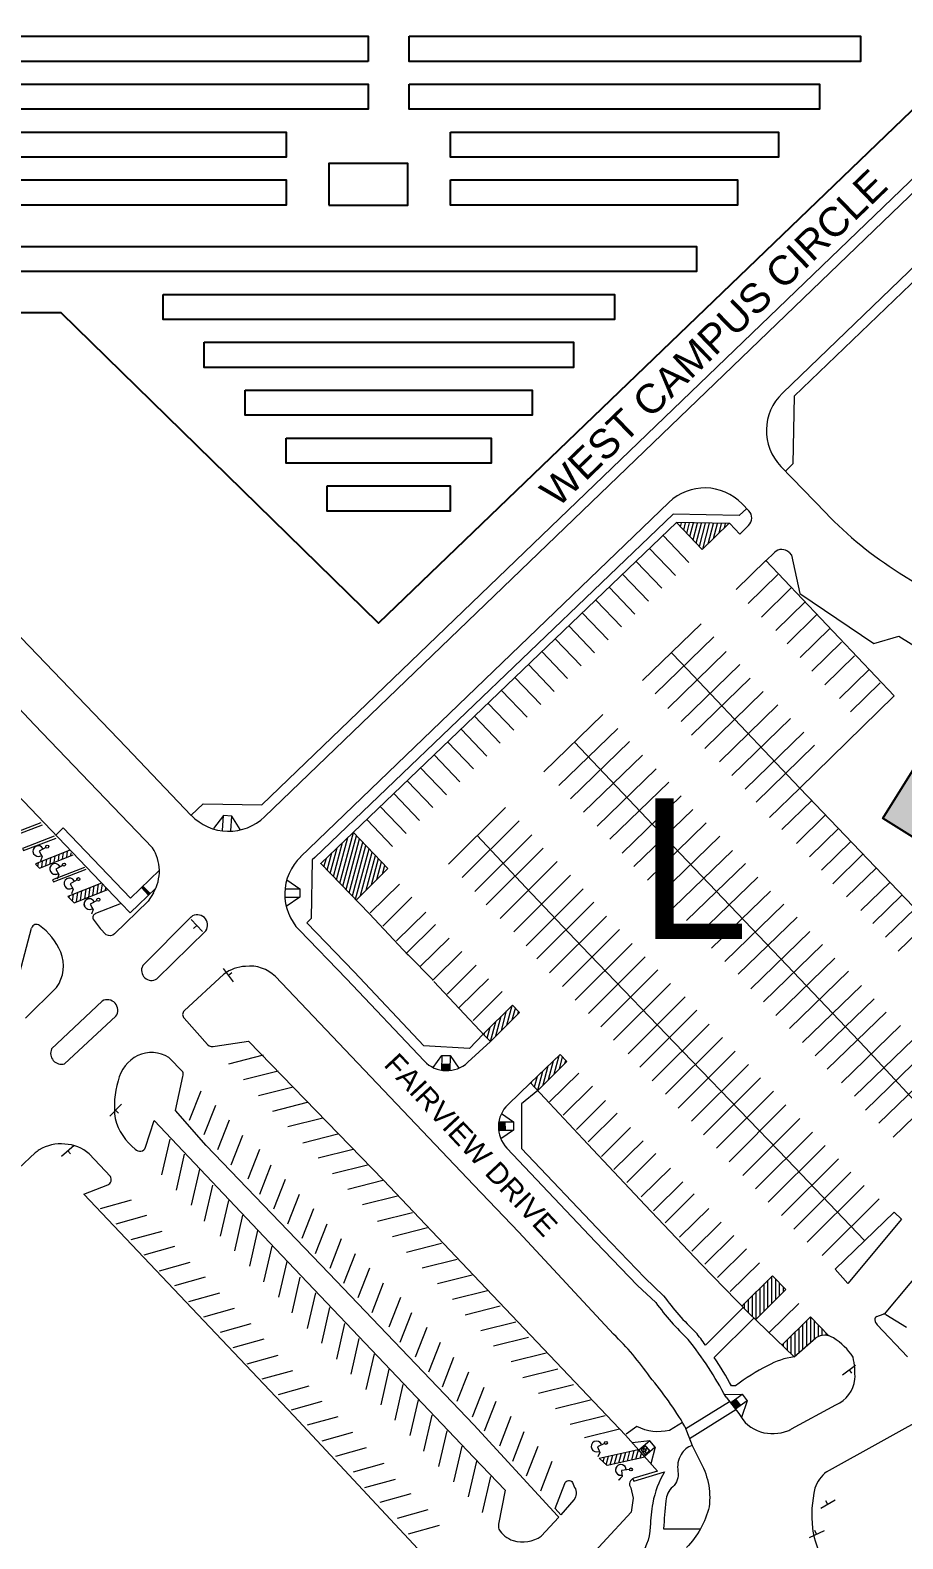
# Model space of a CAD drawing. Header units: feet. Extents: x 6763715 to 6770513, y 1886699 to 1891873.
# Drawn here: x 6765047 to 6765468, y 1890553 to 1891281 of the extents above; entities that cross this region are included whole.
import ezdxf

# ---------------------------------------------------------------- set-up
doc = ezdxf.new("R2010")
doc.units = ezdxf.units.FT
doc.header["$LTSCALE"] = 48
doc.header["$MEASUREMENT"] = 0
doc.linetypes.add('PHANTOM2', pattern=[1.25, 0.625, -0.125, 0.125, -0.125, 0.125, -0.125])
doc.layers.get('0').update_dxf_attribs({"lineweight": 0})
for name, color, linetype in [("20' SETBACK_FENCELINE", 252, 'Continuous'), ('C-BLDG', 7, 'Continuous'), ('C-ROAD-IDEN', 7, 'Continuous'), ('INVERTER', 7, 'Continuous'), ('NVT Modules', 253, 'Continuous')]:
    doc.layers.add(name, color=color, linetype=linetype)
for name, color, linetype, lineweight in [('C-BLDG-HTCH', 253, 'Continuous', 0), ('C-PKNG-IDEN', 7, 'Continuous', 0), ('C-PKNG-STRP', 3, 'Continuous', 0), ('C-PROP', 7, 'PHANTOM2', 0), ('C-ROAD', 5, 'Continuous', 0), ('Crosswalk_Stripping', 3, 'Continuous', 0), ('Handicap signs', 5, 'Continuous', 0), ('L-SITE-WALK', 6, 'Continuous', 0)]:
    doc.layers.add(name, color=color, linetype=linetype, lineweight=lineweight)
doc.styles.add('Campus_Base_Map_NEW$0$STANDARD', font='arial.ttf', dxfattribs={"height": 3.8})
doc.styles.get("Standard").update_dxf_attribs({"font": 'arial.ttf'})
pattern_1 = [(90, (-9e-11, 0), (-1.875, 4e-16), [])]
pattern_2 = [(75, (-9e-11, 0), (-1.8111109243, 0.48528570957), [])]
pattern_3 = [(0, (-9e-11, 0), (-1e-17, 0.27063293875), [0.15625, -0.3125]), (120, (-9e-11, 0), (-0.234375000058, -0.135316469375), [0.15625, -0.3125]), (60, (0.15625, 0), (-0.234375000058, 0.135316469375), [0.15625, -0.3125])]

# ---------------------------------------------------------------- blocks, each defined once
blk = doc.blocks.new('Campus_Base_Map_NEW$0$S1')
for points in [[(-0.083, 0), (0.083, 0)], [(0, 0), (0, -0.042)]]:
    blk.add_lwpolyline(points)
blk = doc.blocks.new('Campus_Base_Map_NEW$0$HANDI')
at = {"layer": 'Handicap signs', "lineweight": 0}
for p, q in [((0, 0.079), (0, 0)), ((0, 0), (0.062, 0)), ((0.062, 0), (0.094, -0.039))]:
    blk.add_line(p, q, dxfattribs=at)
blk.add_circle((0, 0.094), 0.015, dxfattribs=at)
blk.add_arc((-0.006, -0.006), 0.0541, 90, 0, dxfattribs=at)
blk = doc.blocks.new('Campus_Base_Map_NEW$0$Site Plan$0$HANDI')
for p, q in [((0, 0.079), (0, 0)), ((0, 0), (0.062, 0)), ((0.062, 0), (0.094, -0.039))]:
    blk.add_line(p, q)
blk.add_circle((0, 0.094), 0.015)
blk.add_arc((-0.006, -0.006), 0.0541, 90, 0)
blk = doc.blocks.new('Campus_Base_Map_NEW$0$handicap')
at = {"layer": 'C-PKNG-STRP'}
blk.add_line((563729.991, 157499.5), (563730.041, 157499.478), dxfattribs=at)
for points in [[(563729.849, 157499.398), (563730.056, 157499.316, 0.414214), (563730.074, 157499.324), (563730.156, 157499.53, 0.414214), (563730.148, 157499.548), (563729.942, 157499.63, 0.414214), (563729.924, 157499.622), (563729.842, 157499.416, 0.414214)], [(563729.852, 157499.404), (563730.059, 157499.322, 0.414214), (563730.068, 157499.326), (563730.149, 157499.533, 0.414214), (563730.146, 157499.542), (563729.939, 157499.624, 0.414214), (563729.93, 157499.62), (563729.848, 157499.413, 0.414214)]]:
    blk.add_lwpolyline(points, format="xyb", close=True, dxfattribs=at)
at = {"layer": 'C-PKNG-STRP', "rotation": 335.9749199039166}
blk.add_blockref('Campus_Base_Map_NEW$0$Site Plan$0$HANDI', (563729.975, 157499.464), dxfattribs=at)

msp = doc.modelspace()

# ---------------------------------------------------------------- hatches: boundary and pattern name
at = {"layer": 'C-BLDG-HTCH'}
msp.add_hatch(color=256, dxfattribs=at).paths.add_polyline_path([(6765864.47, 1890941.72), (6765590.98, 1891112.62), (6765458.5, 1890900.61), (6765731.99, 1890729.71)])
at = {"layer": 'Crosswalk_Stripping'}
h = msp.add_hatch(dxfattribs=at)
h.set_pattern_fill('ANSI31', color=256, scale=15, angle=30, style=0)
h.set_pattern_definition(pattern_2)
h.paths.add_polyline_path([(6765384.29, 1891042.76), (6765359.01, 1891043.25), (6765371.46, 1891030.25)])
h = msp.add_hatch(dxfattribs=at)
h.set_pattern_fill('ANSI31', color=256, scale=15, angle=30, style=0)
h.set_pattern_definition(pattern_2)
h.paths.add_polyline_path([(6765219.74, 1890876.38), (6765203.01, 1890893.85), (6765187.26, 1890878.77), (6765204.46, 1890861.28)])
h = msp.add_hatch(dxfattribs=at)
h.set_pattern_fill('ANSI31', color=256, scale=15, angle=36.96544, style=0)
h.set_pattern_definition([(81.965444844, (279585.2212, -806437.7266), (-1.8565949122, 0.2620693266), [])])
h.paths.add_polyline_path([(6765067.83, 1890883.04), (6765065.91, 1890885.04), (6765049.67, 1890878.57), (6765051.54, 1890876.63)])
h = msp.add_hatch(dxfattribs=at)
h.set_pattern_fill('ANSI31', color=256, scale=15, angle=36.96544, style=0)
h.set_pattern_definition([(81.965444844, (279601.9352, -806454.5291), (-1.8565949122, 0.2620693266), [])])
h.paths.add_polyline_path([(6765084.55, 1890866.23), (6765081.54, 1890869.38), (6765065.3, 1890862.92), (6765068.26, 1890859.83)])
h = msp.add_hatch(dxfattribs=at)
h.set_pattern_fill('ANSI31', color=256, scale=15, angle=30, style=0)
h.set_pattern_definition(pattern_2)
h.paths.add_polyline_path([(6765306.1, 1890783.32), (6765302.82, 1890786.63), (6765288.61, 1890773.05), (6765292.01, 1890769.4)])
h.paths.add_polyline_path([(6765283.29, 1890806.93), (6765279.8, 1890810.46), (6765265.71, 1890796.54), (6765266.52, 1890795.68), (6765269.16, 1890792.97)])
h = msp.add_hatch(dxfattribs=at)
h.set_pattern_fill('ANSI31', color=256, scale=15, angle=45, style=0)
h.set_pattern_definition(pattern_1)
h.paths.add_polyline_path([(6765411.83, 1890673.31), (6765405.25, 1890679.97), (6765390.46, 1890665.35), (6765391.22, 1890664.57), (6765396.29, 1890659.52), (6765397.09, 1890658.74)])
h = msp.add_hatch(dxfattribs=at)
h.set_pattern_fill('ANSI31', color=256, scale=15, angle=45, style=0)
h.set_pattern_definition(pattern_1)
h.paths.add_polyline_path([(6765423.62, 1890660.15), (6765409.83, 1890646.52), (6765415.83, 1890640.77), (6765426.2, 1890650, -0.203117), (6765432.57, 1890650.94)])
h = msp.add_hatch(dxfattribs=at)
h.set_pattern_fill('ANSI31', color=256, scale=15, angle=30, style=0)
h.set_pattern_definition(pattern_2)
h.paths.add_polyline_path([(6765343.75, 1890592.5), (6765340.55, 1890596.1), (6765321.72, 1890592), (6765325.53, 1890588.39)])
at = {"layer": 'L-SITE-WALK'}
h = msp.add_hatch(dxfattribs=at)
h.set_pattern_fill('HEX', color=256, scale=1.25, style=0)
h.set_pattern_definition(pattern_3)
h.paths.add_polyline_path([(6765249.7, 1890781.97), (6765245.67, 1890782.09), (6765245.65, 1890779.09, 0.067495), (6765249.68, 1890778.97)])
h = msp.add_hatch(dxfattribs=at)
h.set_pattern_fill('HEX', color=256, scale=1.25, style=0)
h.set_pattern_definition(pattern_3)
h.paths.add_polyline_path([(6765276.19, 1890754.15), (6765273.25, 1890754.16, 0.067488), (6765273.15, 1890750.13), (6765276.37, 1890750.12)])
h = msp.add_hatch(dxfattribs=at)
h.set_pattern_fill('HEX', color=256, scale=1.25, style=0)
h.set_pattern_definition(pattern_3)
h.paths.add_polyline_path([(6765387.42, 1890620.48), (6765384.99, 1890618.71), (6765387.53, 1890615.57), (6765389.95, 1890617.34)])

# ---------------------------------------------------------------- linework, layer by layer
at = {"layer": "20' SETBACK_FENCELINE"}
msp.add_lwpolyline([(6764934.77, 1891314.95), (6765279.79, 1891440.44), (6765423.07, 1891440.44), (6765530.38, 1891297.73), (6765215.13, 1890994.7), (6765061.96, 1891144.52), (6765012.78, 1891144.52), (6764983.47, 1891175.7), (6764934.77, 1891314.95)], dxfattribs=at)
at = {"layer": 'C-BLDG', "const_width": 0.75, "elevation": 0}
msp.add_lwpolyline([(6765864.47, 1890941.72), (6765590.98, 1891112.62), (6765458.5, 1890900.61), (6765731.99, 1890729.71)], close=True, dxfattribs=at)
at = {"layer": 'C-BLDG', "elevation": 0}
msp.add_lwpolyline([(6765864.47, 1890941.72), (6765590.98, 1891112.62), (6765458.5, 1890900.61), (6765731.99, 1890729.71)], close=True, dxfattribs=at)
at = {"layer": 'C-PKNG-STRP'}
for p, q in [((6765371.46, 1891030.25, 0), (6765359.01, 1891043.25)), ((6765371.46, 1891030.25, 0), (6765384.29, 1891042.76)), ((6765352.51, 1891037.02), (6765364.96, 1891024.02, 0)), ((6765351.96, 1891011.57, 0), (6765339.51, 1891024.57)), ((6765358.46, 1891017.8, 0), (6765346.01, 1891030.8)), ((6765387.85, 1891010.91, 0), (6765402.17, 1891024.94, 0)), ((6765345.46, 1891005.35, 0), (6765333.01, 1891018.35)), ((6765393.52, 1891004.18, 0), (6765407.84, 1891018.21, 0)), ((6765338.96, 1890999.12, 0), (6765326.51, 1891012.12)), ((6765399.94, 1890997.71, 0), (6765414.27, 1891011.74, 0)), ((6765320.01, 1891005.9), (6765332.46, 1890992.9, 0)), ((6765406.97, 1890991.25, 0), (6765421.04, 1891005.04, 0)), ((6765325.96, 1890986.67, 0), (6765313.51, 1890999.67)), ((6765412.33, 1890984.82, 0), (6765426.66, 1890998.85, 0)), ((6765319.46, 1890980.45, 0), (6765307.01, 1890993.45)), ((6765342.6, 1890967.02, 0), (6765370.86, 1890994.46, 0)), ((6765418.71, 1890978.15, 0), (6765433.03, 1890992.18, 0)), ((6765306.46, 1890968, 0), (6765294.01, 1890981)), ((6765312.96, 1890974.22, 0), (6765300.51, 1890987.22)), ((6765348.72, 1890960.64, 0), (6765376.98, 1890988.09, 0)), ((6765354.75, 1890953.56, 0), (6765383.01, 1890981.01, 0)), ((6765424.33, 1890971.61, 0), (6765438.65, 1890985.64, 0)), ((6765287.51, 1890974.78), (6765299.96, 1890961.78, 0)), ((6765361.26, 1890975.59, 0), (6765356.37, 1890980.62, 0)), ((6765418.5, 1890915.16, 0), (6765361.26, 1890975.59, 0)), ((6765361.27, 1890947.35, 0), (6765389.52, 1890974.8, 0)), ((6765430.6, 1890964.99, 0), (6765444.92, 1890979.02, 0)), ((6765293.46, 1890955.55, 0), (6765281.01, 1890968.55)), ((6765366.29, 1890940.75, 0), (6765394.54, 1890968.2, 0)), ((6765437.63, 1890958.43, 0), (6765451.95, 1890972.46, 0)), ((6765286.96, 1890949.33, 0), (6765274.51, 1890962.33)), ((6765372.61, 1890934.28, 0), (6765400.86, 1890961.73, 0)), ((6765442.99, 1890951.99, 0), (6765457.32, 1890966.02, 0)), ((6765280.46, 1890943.1, 0), (6765268.01, 1890956.1)), ((6765379.68, 1890927.88, 0), (6765407.94, 1890955.33, 0)), ((6765273.96, 1890936.88, 0), (6765261.51, 1890949.88)), ((6765295.04, 1890923.07, 0), (6765323.5, 1890950.68, 0)), ((6765385.75, 1890921.3, 0), (6765414.01, 1890948.75, 0)), ((6765260.95, 1890924.43, 0), (6765248.51, 1890937.43)), ((6765255.01, 1890943.65), (6765267.46, 1890930.65, 0)), ((6765302.18, 1890916.37, 0), (6765330.63, 1890943.97, 0)), ((6765307.84, 1890910.04, 0), (6765336.29, 1890937.64, 0)), ((6765350.49, 1890894.42, 0), (6765309.76, 1890937.35, 0)), ((6765392.18, 1890914.73, 0), (6765420.43, 1890942.18, 0)), ((6765254.45, 1890918.2, 0), (6765242, 1890931.2)), ((6765314.06, 1890903.51, 0), (6765342.51, 1890931.12, 0)), ((6765397.39, 1890908.39, 0), (6765425.64, 1890935.84, 0)), ((6765247.95, 1890911.98, 0), (6765235.51, 1890924.98)), ((6765320.74, 1890896.9, 0), (6765349.19, 1890924.5, 0)), ((6765241.45, 1890905.75, 0), (6765229.01, 1890918.75)), ((6765326.86, 1890890.48, 0), (6765355.31, 1890918.08, 0)), ((6765222.51, 1890912.52), (6765234.96, 1890899.52, 0)), ((6765332.73, 1890883.8, 0), (6765361.18, 1890911.4, 0)), ((6765403.87, 1890900.94, 0), (6765418.5, 1890915.16, 0)), ((6765409.84, 1890895.15, 0), (6765424.47, 1890909.36, 0)), ((6765228.46, 1890893.3, 0), (6765216.01, 1890906.3)), ((6765276.4, 1890905.83, 0), (6765248.9, 1890878.44, 0)), ((6765276.4, 1890905.83, 0), (6765248.9, 1890878.44, 0)), ((6765338.35, 1890877.31, 0), (6765366.8, 1890904.92, 0)), ((6765416.87, 1890888.54, 0), (6765431.11, 1890902.38, 0)), ((6765203.01, 1890893.85), (6765219.74, 1890876.38, 0)), ((6765221.96, 1890887.08, 0), (6765209.51, 1890900.07)), ((6765283.08, 1890899.4, 0), (6765255.58, 1890872.01, 0)), ((6765283.08, 1890899.4, 0), (6765255.58, 1890872.01, 0)), ((6765344.92, 1890870.85, 0), (6765373.37, 1890898.45, 0)), ((6765408.95, 1890833.2, 0), (6765350.49, 1890894.42, 0)), ((6765423.19, 1890882.07, 0), (6765437.34, 1890895.82, 0)), ((6765289.22, 1890892.72, 0), (6765261.72, 1890865.32, 0)), ((6765262.81, 1890892.29, 0), (6765286.32, 1890867.18, 0)), ((6765351.49, 1890864.38, 0), (6765379.94, 1890891.99, 0)), ((6765429, 1890875.64, 0), (6765443.31, 1890889.54, 0)), ((6765065.91, 1890885.04), (6765049.68, 1890878.58)), ((6765294.7, 1890886.21, 0), (6765267.21, 1890858.82, 0)), ((6765301.38, 1890879.73, 0), (6765273.89, 1890852.34, 0)), ((6765357.57, 1890857.56, 0), (6765386.02, 1890885.16, 0)), ((6765434.37, 1890869.05, 0), (6765449.14, 1890883.4, 0)), ((6765204.34, 1890861.16, 0), (6765219.74, 1890876.38, 0)), ((6765307.91, 1890873.25, 0), (6765280.42, 1890845.86, 0)), ((6765363.79, 1890851.29, 0), (6765392.24, 1890878.89, 0)), ((6765369.76, 1890844.66, 0), (6765398.21, 1890872.26, 0)), ((6765440.99, 1890862.69, 0), (6765455.47, 1890876.75, 0)), ((6765081.54, 1890869.38), (6765065.3, 1890862.92)), ((6765211.18, 1890854.95, 0), (6765225.28, 1890868.87, 0)), ((6765286.32, 1890867.18, 0), (6765313.08, 1890838.92, 0)), ((6765313.95, 1890866.56, 0), (6765286.45, 1890839.17, 0)), ((6765375.88, 1890837.93, 0), (6765404.33, 1890865.53, 0)), ((6765448.02, 1890856.08, 0), (6765462.11, 1890869.76, 0)), ((6765217.22, 1890848.65, 0), (6765231.31, 1890862.58, 0)), ((6765319.16, 1890860.22, 0), (6765291.66, 1890832.82, 0)), ((6765382.35, 1890831.52, 0), (6765410.81, 1890859.12, 0)), ((6765453.69, 1890849.8, 0), (6765467.93, 1890863.64, 0)), ((6765223.92, 1890841.46, 0), (6765238.01, 1890855.39, 0)), ((6765325.19, 1890853.39, 0), (6765297.69, 1890826, 0)), ((6765388.72, 1890825.35, 0), (6765417.17, 1890852.95, 0)), ((6765459.91, 1890843.23, 0), (6765474.16, 1890857.08, 0)), ((6765466.03, 1890836.55, 0), (6765480.4, 1890850.51, 0)), ((6765228.54, 1890835.46, 0), (6765242.63, 1890849.38, 0)), ((6765235.12, 1890828.93, 0), (6765249.21, 1890842.85, 0)), ((6765331.41, 1890846.92, 0), (6765303.91, 1890819.52, 0)), ((6765394.9, 1890818.37, 0), (6765423.35, 1890845.97, 0)), ((6765241.31, 1890822.44, 0), (6765255.4, 1890836.36, 0)), ((6765337.53, 1890840.24, 0), (6765310.04, 1890812.85, 0)), ((6765313.08, 1890838.92, 0), (6765366.34, 1890783.62, 0)), ((6765401.02, 1890812.15, 0), (6765429.47, 1890839.75, 0)), ((6765248.28, 1890815.86, 0), (6765262.38, 1890829.79, 0)), ((6765248.28, 1890815.86, 0), (6765262.38, 1890829.79, 0)), ((6765343.95, 1890833.82, 0), (6765316.46, 1890806.43, 0)), ((6765406.94, 1890805.57, 0), (6765435.39, 1890833.17, 0)), ((6765450.15, 1890789.82, 0), (6765408.95, 1890833.2, 0)), ((6765254.12, 1890809.27, 0), (6765268.21, 1890823.19, 0)), ((6765254.12, 1890809.27, 0), (6765268.21, 1890823.19, 0)), ((6765350.02, 1890827.45, 0), (6765322.52, 1890800.06, 0)), ((6765356.14, 1890820.93, 0), (6765328.65, 1890793.53, 0)), ((6765413.56, 1890799.26, 0), (6765442.01, 1890826.86, 0)), ((6765260.79, 1890803.13, 0), (6765274.89, 1890817.06, 0)), ((6765363.22, 1890814.42, 0), (6765335.72, 1890787.03, 0)), ((6765419.83, 1890792.44, 0), (6765448.29, 1890820.04, 0)), ((6765425.9, 1890786.01, 0), (6765454.35, 1890813.61, 0)), ((6765368.79, 1890807.99, 0), (6765341.29, 1890780.59, 0)), ((6765431.67, 1890779.53, 0), (6765460.12, 1890807.13, 0)), ((6765374.76, 1890801.36, 0), (6765347.26, 1890773.97, 0)), ((6765438.6, 1890773.07, 0), (6765467.05, 1890800.67, 0)), ((6765381.23, 1890794.89, 0), (6765353.73, 1890767.5, 0)), ((6765444.87, 1890766.5, 0), (6765473.32, 1890794.1, 0)), ((6765387.25, 1890788.21, 0), (6765359.76, 1890760.82, 0)), ((6765489.09, 1890747.74, 0), (6765450.15, 1890789.82, 0)), ((6765450.29, 1890759.86, 0), (6765478.74, 1890787.46, 0)), ((6765297.68, 1890763.83, 0), (6765311.78, 1890777.75, 0)), ((6765393.77, 1890781.9, 0), (6765366.28, 1890754.51, 0)), ((6765366.34, 1890783.62, 0), (6765412.4, 1890736, 0)), ((6765456.71, 1890753.49, 0), (6765485.16, 1890781.1, 0)), ((6765304.31, 1890757.41, 0), (6765318.4, 1890771.34, 0)), ((6765399.54, 1890775.37, 0), (6765372.04, 1890747.98, 0)), ((6765463.49, 1890746.78, 0), (6765491.94, 1890774.38, 0)), ((6765310.69, 1890750.54, 0), (6765324.78, 1890764.47, 0)), ((6765405.81, 1890768.95, 0), (6765378.31, 1890741.56, 0)), ((6765316.29, 1890744.51, 0), (6765330.39, 1890758.44, 0)), ((6765411.83, 1890762.32, 0), (6765384.34, 1890734.93, 0)), ((6765418.51, 1890755.76, 0), (6765391.01, 1890728.36, 0)), ((6765322.78, 1890737.49, 0), (6765336.87, 1890751.42, 0)), ((6765424.68, 1890749.29, 0), (6765397.18, 1890721.89, 0)), ((6765328.79, 1890731.17, 0), (6765342.89, 1890745.09, 0)), ((6765430.75, 1890742.76, 0), (6765403.25, 1890715.37, 0)), ((6765334.96, 1890724.95, 0), (6765349.05, 1890738.87, 0)), ((6765437.22, 1890736.39, 0), (6765409.72, 1890709, 0)), ((6765412.4, 1890736, 0), (6765449.74, 1890696.88, 0)), ((6765342, 1890717.99, 0), (6765356.09, 1890731.91, 0)), ((6765443.14, 1890729.87, 0), (6765415.64, 1890702.47, 0)), ((6765459.39, 1890661.42, 0), (6765517.9, 1890731.64, 0)), ((6765347.92, 1890711.31, 0), (6765362.01, 1890725.23, 0)), ((6765353.47, 1890705.48, 0), (6765367.56, 1890719.4, 0)), ((6765449.61, 1890723.5, 0), (6765422.11, 1890696.11, 0)), ((6765360.51, 1890698.52, 0), (6765374.6, 1890712.44, 0)), ((6765456.84, 1890717.05, 0), (6765429.34, 1890689.65, 0)), ((6765366.43, 1890691.84, 0), (6765380.52, 1890705.76, 0)), ((6765435.51, 1890683.08, 0), (6765463.97, 1890710.68, 0)), ((6765467.59, 1890707.19, 0), (6765441.72, 1890676.14, 0)), ((6765463.97, 1890710.68, 0), (6765467.59, 1890707.19, 0)), ((6765372.65, 1890685.52, 0), (6765386.74, 1890699.44, 0)), ((6765378.72, 1890679.04, 0), (6765392.81, 1890692.97, 0)), ((6765384.94, 1890672.32, 0), (6765399.04, 1890686.25, 0)), ((6765441.72, 1890676.14, 0), (6765435.51, 1890683.08, 0)), ((6765390.46, 1890665.35, 0), (6765405.25, 1890679.97, 0)), ((6765405.25, 1890679.97, 0), (6765411.83, 1890673.31, 0)), ((6765397.09, 1890658.74, 0), (6765411.83, 1890673.31, 0)), ((6765403.96, 1890652.66, 0), (6765418.06, 1890666.59, 0)), ((6765409.83, 1890646.52, 0), (6765423.62, 1890660.15, 0)), ((6765423.62, 1890660.15, 0), (6765432.57, 1890650.94)), ((6765363.46, 1890606.22), (6765384.53, 1890619.28)), ((6765365.24, 1890601.44), (6765387.69, 1890615.36)), ((6765321.72, 1890592), (6765325.53, 1890588.39))]:
    msp.add_line(p, q, dxfattribs=at)
for points in [[(6765052.21, 1890898.47), (6765036.79, 1890892.49), (6765037.35, 1890891.45), (6765053.03, 1890897.53)], [(6765058.7, 1890892.05), (6765043.28, 1890886.07), (6765043.85, 1890885.03), (6765059.53, 1890891.11)], [(6765049.68, 1890878.56), (6765051.59, 1890876.6), (6765067.88, 1890883.01)], [(6765073.24, 1890876.94), (6765057.83, 1890870.96), (6765058.39, 1890869.92), (6765074.07, 1890876)], [(6765065.3, 1890862.92), (6765068.26, 1890859.83), (6765084.55, 1890866.23)], [(6765159.54, 1890786.29), (6765142.7, 1890782.06)], [(6765166.81, 1890778.65), (6765149.96, 1890774.42)], [(6765174.03, 1890770.95), (6765157.18, 1890766.72)], [(6765124, 1890754.94), (6765129.6, 1890769.22)], [(6765180.79, 1890763.49), (6765163.94, 1890759.26)], [(6765131.1, 1890748.04), (6765136.71, 1890762.31)], [(6765188.25, 1890756), (6765171.4, 1890751.77)], [(6765137.61, 1890740.87), (6765143.22, 1890755.15)], [(6765195.47, 1890748.21), (6765178.62, 1890743.98)], [(6765114.45, 1890745.85), (6765110.5, 1890728.57)], [(6765144.07, 1890733.51), (6765149.68, 1890747.78)], [(6765152.26, 1890726.68), (6765157.87, 1890740.95)], [(6765202.88, 1890740.91), (6765186.03, 1890736.68)], [(6765121.46, 1890738.54), (6765117.51, 1890721.27)], [(6765157.83, 1890719.24), (6765163.44, 1890733.52)], [(6765128.72, 1890731.34), (6765124.76, 1890714.07)], [(6765164.64, 1890712.23), (6765170.25, 1890726.51)], [(6765209.89, 1890733.31), (6765193.04, 1890729.08)], [(6765134.99, 1890723.63), (6765131.03, 1890706.36)], [(6765171.4, 1890705.03), (6765177.01, 1890719.3)], [(6765217.2, 1890725.87), (6765200.36, 1890721.63)], [(6765081.08, 1890712.45), (6765095.95, 1890716.59)], [(6765142.75, 1890716.29), (6765138.79, 1890699.02)], [(6765178.35, 1890698.12), (6765183.96, 1890712.4)], [(6765224.32, 1890718.32), (6765207.47, 1890714.09)], [(6765088.54, 1890705.01), (6765103.41, 1890709.15)], [(6765149.6, 1890709.18), (6765145.65, 1890691.91)], [(6765184.77, 1890690.75), (6765190.37, 1890705.03)], [(6765231.59, 1890710.32), (6765214.74, 1890706.09)], [(6765095.86, 1890697.37), (6765110.72, 1890701.51)], [(6765156.81, 1890701.84), (6765152.86, 1890684.56)], [(6765191.77, 1890683.65), (6765197.38, 1890697.93)], [(6765238.8, 1890703.03), (6765221.95, 1890698.79)], [(6765102.07, 1890690.05), (6765116.94, 1890694.19)], [(6765163.68, 1890694.23), (6765159.72, 1890676.96)], [(6765198.48, 1890676.34), (6765204.09, 1890690.62)], [(6765245.57, 1890695.47), (6765228.72, 1890691.24)], [(6765109.44, 1890682.3), (6765124.3, 1890686.44)], [(6765170.89, 1890686.83), (6765166.93, 1890669.56)], [(6765205.43, 1890669.48), (6765211.04, 1890683.76)], [(6765253.08, 1890687.83), (6765236.23, 1890683.6)], [(6765116.89, 1890675.26), (6765131.75, 1890679.4)], [(6765177.26, 1890679.27), (6765173.3, 1890662)], [(6765212.04, 1890662.22), (6765217.65, 1890676.5)], [(6765260.44, 1890680.24), (6765243.59, 1890676)], [(6765123.66, 1890667.55), (6765138.52, 1890671.69)], [(6765184.72, 1890671.73), (6765180.76, 1890654.46)], [(6765220.29, 1890655.34), (6765225.9, 1890669.62)], [(6765267.71, 1890672.74), (6765250.86, 1890668.51)], [(6765267.71, 1890672.74), (6765250.86, 1890668.51)], [(6765130.87, 1890660.21), (6765145.73, 1890664.35)], [(6765191.58, 1890664.62), (6765187.62, 1890647.35)], [(6765225.66, 1890647.91), (6765231.27, 1890662.18)], [(6765273.88, 1890665.22), (6765257.03, 1890660.99)], [(6765273.88, 1890665.22), (6765257.03, 1890660.99)], [(6765138.92, 1890652.78), (6765153.79, 1890656.92)], [(6765198.79, 1890656.92), (6765194.84, 1890639.65)], [(6765233.01, 1890640.81), (6765238.62, 1890655.09)], [(6765281.44, 1890657.53), (6765264.59, 1890653.3)], [(6765145.09, 1890645.41), (6765159.96, 1890649.55)], [(6765205.7, 1890649.72), (6765201.75, 1890632.45)], [(6765239.42, 1890633.64), (6765245.03, 1890647.92)], [(6765287.56, 1890650.16), (6765270.71, 1890645.93)], [(6765151.82, 1890637.5), (6765166.68, 1890641.64)], [(6765213.01, 1890642.27), (6765209.06, 1890625)], [(6765245.99, 1890626.43), (6765251.59, 1890640.71)], [(6765296.11, 1890642.64), (6765279.26, 1890638.41)], [(6765158.98, 1890630.15), (6765173.84, 1890634.29)], [(6765220.22, 1890634.93), (6765216.27, 1890617.65)], [(6765253.14, 1890619.38), (6765258.75, 1890633.65)], [(6765301.74, 1890634.91), (6765284.89, 1890630.68)], [(6765166.83, 1890622.67), (6765181.7, 1890626.81)], [(6765226.99, 1890627.52), (6765223.03, 1890610.25)], [(6765260.55, 1890611.93), (6765266.16, 1890626.21)], [(6765260.55, 1890611.93), (6765266.16, 1890626.21)], [(6765309.25, 1890627.37), (6765292.4, 1890623.14)], [(6765173.2, 1890615.35), (6765188.06, 1890619.49)], [(6765234.25, 1890620.17), (6765230.29, 1890602.9)], [(6765266.35, 1890605.2), (6765271.96, 1890619.48)], [(6765317.46, 1890619.94), (6765300.61, 1890615.71)], [(6765180.85, 1890607.96), (6765195.72, 1890612.1)], [(6765240.91, 1890612.66), (6765236.96, 1890595.39)], [(6765273.66, 1890597.91), (6765279.27, 1890612.18)], [(6765324.57, 1890612.4), (6765307.72, 1890608.16)], [(6765187.92, 1890600.31), (6765202.79, 1890604.45)], [(6765248.12, 1890605.16), (6765244.17, 1890587.89)], [(6765279.93, 1890590.49), (6765285.54, 1890604.76)], [(6765331.41, 1890605.98), (6765314.56, 1890601.75)], [(6765194.58, 1890592.95), (6765209.45, 1890597.09)], [(6765255.33, 1890597.82), (6765251.38, 1890580.54)], [(6765286.64, 1890583.43), (6765292.24, 1890597.7)], [(6765321.72, 1890592), (6765340.55, 1890596.1), (6765343.75, 1890592.5), (6765325.53, 1890588.39)], [(6765203.04, 1890585.33), (6765217.91, 1890589.47)], [(6765262.39, 1890590.51), (6765258.44, 1890573.24)], [(6765262.39, 1890590.51), (6765258.44, 1890573.24)], [(6765293.44, 1890576.27), (6765299.05, 1890590.55)], [(6765208.57, 1890577.75), (6765223.43, 1890581.89)], [(6765269.21, 1890583.06), (6765265.25, 1890565.79)], [(6765216.02, 1890570.76), (6765230.88, 1890574.9)], [(6765224.33, 1890563.03), (6765239.19, 1890567.17)], [(6765229.7, 1890555.5), (6765244.57, 1890559.64)]]:
    msp.add_lwpolyline(points, dxfattribs=at)
at = {"layer": 'C-PROP', "ltscale": 0.02, "const_width": 6, "elevation": -178.8}
msp.add_lwpolyline([(6769012.67, 1888295.37, 0.136105), (6767938.83, 1887977.76, -0.282387), (6765535.01, 1887963.21), (6765125.2, 1887960.53), (6765008.26, 1888061.18), (6763829.05, 1890965.33), (6763828.78, 1890985.96), (6763983.43, 1891051.43), (6764153.83, 1890819.55), (6764199.85, 1890842), (6764151.8, 1891122.84, -0.016472), (6764351.86, 1891197.56, -0.000343), (6765614.04, 1891619.04, -0.151573), (6766084.72, 1891639.02, -0.00004), (6767109.8, 1891365.37), (6767424.22, 1891242.17)], format="xyb", dxfattribs=at)
at = {"layer": 'C-ROAD', "lineweight": 0}
for p, q in [((6765557.18, 1891283.27), (6765160.18, 1890901.35)), ((6765575.21, 1891264.53), (6765410.09, 1891105.69)), ((6765355.32, 1891053), (6765177.6, 1890882.04)), ((6765359.01, 1891043.25), (6765187.26, 1890878.77, 0)), ((6765384.73, 1891042.75), (6765359.01, 1891043.25)), ((6765389.52, 1891037.73, 0), (6765384.73, 1891042.75)), ((6765393.8, 1891041.9), (6765389.52, 1891037.73, 0)), ((6765406.23, 1891028.88), (6765401.95, 1891024.71, 0)), ((6765464.11, 1890959.62, 0), (6765402.17, 1891024.94, 0)), ((6765413.3, 1891028.8), (6765414.46, 1891027.61)), ((6765414.46, 1891027.61), (6765418.55, 1891009.08, 0)), ((6765418.55, 1891009.08, 0), (6765454.2, 1890984.96, 0)), ((6765454.2, 1890984.96, 0), (6765466.36, 1890988.47)), ((6765418.5, 1890915.16, 0), (6765464.11, 1890959.62, 0)), ((6765487.71, 1890842.82, 0), (6765418.5, 1890915.16, 0)), ((6765101.35, 1890829.52), (6765124.7, 1890853.01)), ((6765037.19, 1890807.84), (6765047.77, 1890847.66)), ((6765131.8, 1890846.31), (6765108.24, 1890823.16)), ((6765176.97, 1890846.63), (6765199.75, 1890823.11)), ((6765199.75, 1890823.11), (6765237.25, 1890783.56)), ((6765059.8, 1890819.05), (6765044.76, 1890804.23)), ((6765057.4, 1890789.35), (6765081.8, 1890812.46)), ((6765088.41, 1890805.1), (6765063.66, 1890782.18)), ((6765269.16, 1890792.97), (6765258.35, 1890782.91)), ((6765277.7, 1890762.63), (6765288.6, 1890773.04)), ((6765277.18, 1890741.46), (6765319.96, 1890696.35)), ((6765319.96, 1890696.35), (6765340.23, 1890675.32)), ((6765340.23, 1890675.32), (6765349.02, 1890666.98)), ((6765455.69, 1890660.27, 0), (6765458.74, 1890661.34, 0)), ((6765460.01, 1890661.21, 0), (6765470.07, 1890655.09, 0)), ((6765470.56, 1890640.88, 0), (6765455.9, 1890656.21, 0)), ((6765415.83, 1890640.77), (6765426.2, 1890650)), ((6765431.45, 1890585.34), (6765504.2, 1890625.75, 0)), ((6765382.89, 1890621.31), (6765389.15, 1890613.55))]:
    msp.add_line(p, q, dxfattribs=at)
at = {"layer": 'C-ROAD', "lineweight": 0, "ltscale": 0.5}
for p, q in [((6765431, 1891047.89), (6765409.41, 1891070.34)), ((6765393.91, 1891048.95), (6765390.67, 1891052.31)), ((6765466.52, 1891019.04), (6765513.95, 1890989.35)), ((6765466.36, 1890988.47), (6765500.17, 1890967.3)), ((6765187.26, 1890878.77, 0), (6765210.78, 1890854.47, 0)), ((6765210.78, 1890854.47, 0), (6765229.46, 1890834.62, 0)), ((6765229.13, 1890835.13, 0), (6765241.5, 1890822.48, 0)), ((6765241.82, 1890821.97, 0), (6765266.52, 1890795.68, 0)), ((6765266.52, 1890795.68, 0), (6765269.16, 1890792.97)), ((6765288.61, 1890773.05), (6765316.28, 1890743.39, 0)), ((6765316.28, 1890743.39, 0), (6765343.94, 1890713.97, 0)), ((6765343.94, 1890713.97, 0), (6765370.97, 1890685.6, 0)), ((6765370.97, 1890685.6, 0), (6765393.53, 1890662.16, 0)), ((6765393.53, 1890662.16, 0), (6765415.83, 1890640.77))]:
    msp.add_line(p, q, dxfattribs=at)
at = {"layer": 'C-ROAD'}
for points in [[(6764877.57, 1891136.84), (6764869.99, 1891133.45, 0.856388), (6764871.88, 1891126.54, -0.090149), (6764892.83, 1891127.23, -0.150198), (6764920.4, 1891115.24, 0.007031), (6764925.41, 1891111.08), (6764963.67, 1891070.71), (6765019.2, 1891011.97), (6765093.36, 1890934.86), (6765124.82, 1890902.04)], [(6765106.54, 1890864.72, 0.285715), (6765106.11, 1890886.4), (6765049.07, 1890945.74), (6764964.41, 1891035.65), (6764910.35, 1891092.43, 0.186162), (6764891.1, 1891103.05, 0.169428), (6764872.07, 1891101.11), (6764670.74, 1891002.51, 0.295065), (6764660.63, 1890980.09), (6764668.51, 1890964.66, 0.376053), (6764691.95, 1890957.66), (6764861.71, 1891041.23, -0.20111), (6764886.97, 1891042.66, -0.058505), (6764905.12, 1891032.06), (6764921.16, 1891036.97), (6765013.36, 1890940.62), (6765091.03, 1890859.45)], [(6765106.54, 1890864.72), (6765103.98, 1890860.57), (6765087.77, 1890844.88, -0.342947), (6765083.8, 1890844.45), (6765080.8, 1890847.48)], [(6765091.03, 1890859.45), (6765078.57, 1890854.62, 0.42092), (6765077.43, 1890851.96), (6765080.8, 1890847.48, 0.537759)], [(6765363.07, 1890607.29, 0.041501), (6765346.13, 1890631.17, 0.048004), (6765328.6, 1890651.82), (6765282.96, 1890700.93), (6765261.22, 1890723.71), (6765195.88, 1890792.23), (6765165.4, 1890824.32, 0.227135), (6765150.99, 1890829.18, 0.148674), (6765140.58, 1890825.48), (6765121.44, 1890807.74, 0.432764), (6765121.41, 1890804.16), (6765132.71, 1890791.49, 0.33758), (6765136.4, 1890790.77), (6765152.45, 1890793.05), (6765217.6, 1890726.12), (6765261.22, 1890680.14), (6765334.41, 1890603.02)], [(6765273.17, 1890557.76, 0.178871), (6765280.19, 1890552.24, 0.232205), (6765293.71, 1890554.37), (6765302.17, 1890563.43), (6765301.5, 1890564.17), (6765261.22, 1890608.1), (6765191.13, 1890681.2), (6765132.05, 1890742.79), (6765117.14, 1890759.61), (6765120.76, 1890776.13, 0.119131), (6765120.72, 1890778.32), (6765113.97, 1890785.18, 0.261024), (6765098.99, 1890786.15, 0.234927), (6765089.51, 1890774.03, 0.111793), (6765088.11, 1890755.77, 0.169893), (6765097.81, 1890741.02, 0.601494), (6765102.66, 1890741.92), (6765106.86, 1890754.92), (6765165.39, 1890692.98), (6765261.22, 1890592.29), (6765276.25, 1890576.5), (6765273.12, 1890560.19)], [(6765261.38, 1890521.1), (6765236.47, 1890545.8), (6765174.35, 1890612.3), (6765072.89, 1890719.33), (6765084.47, 1890723.8, 0.479782), (6765085.77, 1890727.9), (6765075.51, 1890738.76, 0.173578), (6765063.78, 1890743.43, 0.174925), (6765051.47, 1890740.64, 0.031187), (6765049.52, 1890739.21)], [(6765435.97, 1890617.7, 0.262159), (6765445.12, 1890629.99, 0.061092), (6765444.22, 1890640.69, 0.109217), (6765434.71, 1890650.04, 35.290884)], [(6765366.49, 1890598.1), (6765370.02, 1890591.03, -0.166667), (6765374.74, 1890568.53, -0.864272)], [(6765300.37, 1890567.71), (6765305.05, 1890579.76, -0.603317), (6765308.87, 1890580.2), (6765309.83, 1890577.85, -0.30299), (6765309.51, 1890571.8), (6765303.22, 1890564.59)], [(6765349.87, 1890585.61), (6765338.42, 1890582.24, 0.525384), (6765336.93, 1890577.69), (6765338.03, 1890572.74), (6765337.18, 1890565.97)], [(6765431.45, 1890585.34, 0.154374), (6765425.79, 1890577.46, 0.083855), (6765424.6, 1890558.26, 0.163358), (6765435.31, 1890536.2, -0.968638)], [(6765374.74, 1890568.53, -0.138246), (6765363.8, 1890548.81, 2.400101)]]:
    msp.add_lwpolyline(points, format="xyb", dxfattribs=at)
for points in [[(6765049.52, 1890739.21), (6765025.7, 1890717.04), (6764980.31, 1890674.11), (6764931.57, 1890627.37)], [(6765414.54, 1890606.11), (6765435.97, 1890617.7)], [(6765334.41, 1890603.02), (6765349.87, 1890585.61)], [(6765363.07, 1890607.29), (6765366.49, 1890598.1)], [(6765300.37, 1890567.71), (6765303.22, 1890564.59)], [(6765337.18, 1890565.97), (6765296.14, 1890521.53)]]:
    msp.add_lwpolyline(points, dxfattribs=at)
at = {"layer": 'C-ROAD', "lineweight": 0}
for centre, radius, start, end in [((6765427.42, 1891087.67), 25, 133.8903, 223.8903), ((6765427.42, 1891087.67), 25, 133.8903, 223.8903), ((6765372.65, 1891034.98), 25, 43.8903, 133.8903), ((6765372.65, 1891034.98), 25, 43.8903, 133.8903), ((6765390.31, 1891045.48), 5, 314.2695, 43.8903), ((6765409.72, 1891025.3), 5, 44.2916, 134.2695), ((6765142.85, 1890919.37), 25, 223.78887, 313.8903), ((6765142.85, 1890919.37), 25, 223.78887, 313.8903), ((6765194.94, 1890864.02), 25, 133.8903, 224.07138), ((6765194.94, 1890864.02), 25, 133.8903, 224.07138), ((6765127.76, 1890849.14), 4.93, 324.88986, 128.35981), ((6765050.09, 1890847.04), 2.4, 51.93313, 165.11544), ((6765033.47, 1890823.97), 30.83, 23.14009, 54.06355), ((6765045.27, 1890829.41), 17.85, 324.50478, 21.94185), ((6765105.65, 1890827.26), 4.85, 152.26248, 302.30846), ((6765084.26, 1890808.03), 5.07, 324.76318, 119.11421), ((6765062.18, 1890787.2), 5.24, 155.87417, 286.3919), ((6765248.13, 1890793.89), 15, 223.48228, 312.95459), ((6765288.06, 1890751.78), 15, 133.69616, 223.48195), ((6765456.49, 1890745.79), 133.27, 216.25416, 226.41696), ((6765459.23, 1890659.93, 0), 1.5, 58.67432, 109.34357), ((6765456.19, 1890658.86, 0), 1.5, 109.34357, 188.92785), ((6765459.15, 1890659.32, 0), 4.5, 188.99402, 223.72362), ((6765220.45, 1890534.94), 183.98, 27.99959, 38.41132), ((6765430.48, 1890642.96), 8.25, 59.19648, 121.29787), ((6765404.97, 1890621.46), 17.69, 206.56494, 252.20762), ((6765405.35, 1890624.37), 20.58, 253.66851, 291.04639), ((6765409.66, 1890613.16), 8.57, 291.04639, 304.61202), ((6765278.83, 1890559.1), 5.81, 169.12985, 193.29543)]:
    msp.add_arc(centre, radius, start, end, dxfattribs=at)
at = {"layer": 'C-ROAD', "lineweight": 0, "ltscale": 0.5}
msp.add_arc((6765565.77, 1891177.54), 187, 223.8903, 237.9474, dxfattribs=at)
at = {"layer": 'Crosswalk_Stripping'}
for p, q in [((6765265.71, 1890796.54, 0), (6765279.8, 1890810.46, 0)), ((6765292.01, 1890769.39), (6765306.1, 1890783.32))]:
    msp.add_line(p, q, dxfattribs=at)
for points in [[(6765269.16, 1890792.97), (6765283.29, 1890806.93), (6765279.8, 1890810.46)], [(6765288.61, 1890773.05), (6765302.82, 1890786.63), (6765306.1, 1890783.32)]]:
    msp.add_lwpolyline(points, dxfattribs=at)
at = {"layer": 'Handicap signs'}
for p, q in [((6765051.39, 1890884.72), (6765052.87, 1890882.1)), ((6765062.79, 1890877.93), (6765059.48, 1890876.06)), ((6765059.48, 1890876.06), (6765060.96, 1890873.45)), ((6765069.7, 1890870.92), (6765066.4, 1890869.05)), ((6765066.4, 1890869.05), (6765067.87, 1890866.44)), ((6765079.34, 1890861.02), (6765076.03, 1890859.15)), ((6765076.03, 1890859.15), (6765077.51, 1890856.54)), ((6765324.27, 1890599), (6765320.81, 1890597.41)), ((6765324.27, 1890599), (6765320.81, 1890597.41)), ((6765320.81, 1890597.41), (6765322.06, 1890594.69)), ((6765320.81, 1890597.41), (6765322.06, 1890594.69)), ((6765322.06, 1890594.69), (6765321.01, 1890592.54)), ((6765322.06, 1890594.69), (6765321.01, 1890592.54)), ((6765332.78, 1890583.05), (6765331.09, 1890581.36)), ((6765336.26, 1890586.42), (6765332.48, 1890586.04)), ((6765332.48, 1890586.04), (6765332.78, 1890583.05))]:
    msp.add_line(p, q, dxfattribs=at)
for centre in [(6765070.33, 1890871.28), (6765079.97, 1890861.38), (6765324.92, 1890599.3), (6765324.92, 1890599.3), (6765336.97, 1890586.49)]:
    msp.add_circle(centre, 0.72, dxfattribs=at)
for centre, start, end in [((6765050.98, 1890884.83), 29.47067, 299.47067), ((6765059.07, 1890876.17), 29.47067, 299.47067), ((6765065.99, 1890869.17), 29.47067, 299.47067), ((6765075.62, 1890859.27), 29.47067, 299.47067), ((6765320.42, 1890597.56), 24.61041, 294.61041), ((6765320.42, 1890597.56), 24.61041, 294.61041), ((6765332.15, 1890586.31), 5.78656, 275.78656)]:
    msp.add_arc(centre, 2.6, start, end, dxfattribs=at)
at = {"layer": 'INVERTER'}
msp.add_lwpolyline([(6765191.27, 1891196.45), (6765229.27, 1891196.45), (6765229.27, 1891216.45), (6765191.27, 1891216.45)], close=True, dxfattribs=at)
at = {"layer": 'L-SITE-WALK', "lineweight": 0}
for p, q in [((6765551.31, 1891284.56), (6765158.88, 1890907.04)), ((6765576.73, 1891259.06), (6765415.74, 1891104.18)), ((6765357.43, 1891047.28, 0), (6765184.47, 1890881.64, 0)), ((6765389.17, 1891046.66), (6765357.43, 1891047.28)), ((6765130.57, 1890907.61), (6765124.8, 1890902.07)), ((6765130.57, 1890907.61), (6765158.88, 1890907.04, 0)), ((6765140.41, 1890901.93), (6765135.49, 1890895.76)), ((6765139.94, 1890894.78), (6765140.41, 1890901.93)), ((6765144.43, 1890901.67), (6765140.41, 1890901.93)), ((6765143.97, 1890894.6), (6765144.43, 1890901.67)), ((6765148.35, 1890895.14), (6765144.43, 1890901.67)), ((6765062.93, 1890896.01), (6765059.39, 1890892.48)), ((6765183.23, 1890880.51, 0), (6765182.72, 1890852.23, 0)), ((6765184.47, 1890881.64, 0), (6765183.23, 1890880.51, 0)), ((6765109.42, 1890875.59), (6765095.45, 1890862.07)), ((6765107.69, 1890866.95), (6765095.35, 1890855)), ((6765104.22, 1890863.59), (6765100.74, 1890867.18)), ((6765104.4, 1890863.76), (6765100.92, 1890867.35)), ((6765104.57, 1890863.94), (6765101.1, 1890867.53)), ((6765104.75, 1890864.11), (6765101.28, 1890867.7)), ((6765104.93, 1890864.28), (6765101.46, 1890867.88)), ((6765170.07, 1890866.63), (6765177.16, 1890866.61)), ((6765170.92, 1890870.96), (6765177.16, 1890866.61)), ((6765177.16, 1890866.61), (6765177.15, 1890862.58)), ((6765091.03, 1890859.45), (6765095.35, 1890855)), ((6765169.98, 1890862.6), (6765177.15, 1890862.58)), ((6765177.15, 1890862.58), (6765170.65, 1890858.09)), ((6765180.56, 1890850.12, 0), (6765182.72, 1890852.23, 0)), ((6765180.56, 1890850.12), (6765203.36, 1890826.57)), ((6765203.36, 1890826.57), (6765237.01, 1890790.82)), ((6765265.71, 1890796.54, 0), (6765259.14, 1890789.52, 0)), ((6765259.14, 1890789.52, 0), (6765237.01, 1890790.82)), ((6765241.61, 1890780.38), (6765245.69, 1890786.19)), ((6765245.69, 1890786.19), (6765245.65, 1890779.09)), ((6765245.69, 1890786.19), (6765249.72, 1890786.17)), ((6765249.72, 1890786.17), (6765249.68, 1890778.97)), ((6765249.72, 1890786.17), (6765253.92, 1890780.05)), ((6765245.67, 1890782.09), (6765249.7, 1890781.97)), ((6765292.01, 1890769.39), (6765284.24, 1890762.91, 0)), ((6765284.24, 1890762.91, 0), (6765284.24, 1890741.28)), ((6765274.5, 1890758.18), (6765280.29, 1890754.14)), ((6765273.15, 1890750.13), (6765280.28, 1890750.11)), ((6765273.25, 1890754.16), (6765280.29, 1890754.14)), ((6765280.28, 1890750.11), (6765274.24, 1890745.95)), ((6765276.19, 1890754.15), (6765276.37, 1890750.12)), ((6765280.29, 1890754.14), (6765280.28, 1890750.11)), ((6765284.24, 1890741.28), (6765323.58, 1890699.8)), ((6765323.58, 1890699.8), (6765343.75, 1890678.87)), ((6765343.75, 1890678.87), (6765352.79, 1890670.29)), ((6765391.22, 1890664.57, 0), (6765372.95, 1890646.54)), ((6765396.29, 1890659.52), (6765377.18, 1890640.52)), ((6765387.46, 1890626.82), (6765385.62, 1890626.77)), ((6765382.16, 1890622.68), (6765390.72, 1890622.9)), ((6765384.99, 1890618.71), (6765390.72, 1890622.9)), ((6765387.42, 1890620.48), (6765389.95, 1890617.34)), ((6765393.1, 1890619.65), (6765387.53, 1890615.57)), ((6765393.1, 1890619.65), (6765390.31, 1890611.56)), ((6765390.72, 1890622.9), (6765393.1, 1890619.65)), ((6765346.12, 1890600.28), (6765337.61, 1890599.41)), ((6765346.12, 1890600.28), (6765340.85, 1890595.77)), ((6765348.75, 1890597.22), (6765343.53, 1890592.75)), ((6765348.75, 1890597.22), (6765346.65, 1890589.23))]:
    msp.add_line(p, q, dxfattribs=at)
at = {"layer": 'L-SITE-WALK', "lineweight": 0, "ltscale": 0.5}
msp.add_line((6765392.92, 1891049.98), (6765389.17, 1891046.66), dxfattribs=at)
at = {"layer": 'L-SITE-WALK', "lineweight": 0}
for points in [[(6765415.74, 1891104.18), (6765415.11, 1891071.62), (6765411.57, 1891068.09)], [(6765062.95, 1890896.03), (6765095.45, 1890862.07)], [(6765348.75, 1890597.22), (6765346.12, 1890600.28)]]:
    msp.add_lwpolyline(points, dxfattribs=at)
for points in [[(6765361.97, 1890609.11), (6765355.59, 1890605.35, -0.181361), (6765339.89, 1890607.22), (6765334.74, 1890603.48)], [(6765366.49, 1890598.1, 0.175374), (6765361.19, 1890593.74, 0.180376), (6765359.71, 1890585.55, -0.259609), (6765357.15, 1890578.1, 0.196169), (6765353.88, 1890571.33, -0.000655), (6765352.66, 1890557.92), (6765370.64, 1890557.92)], [(6765337.91, 1890582.03), (6765338.46, 1890580.8), (6765353.27, 1890585.36, 0.090405), (6765347.56, 1890570.28, 0.035861), (6765346.3, 1890558.87, -0.152504), (6765340.41, 1890542.83, -0.026388), (6765315.56, 1890514.69, 0.008365), (6765295.01, 1890489.87, -0.043579), (6765279.28, 1890472.85, -0.594233), (6765276, 1890473.13, 0.087677), (6765267.38, 1890496.2, -0.008094), (6765264.32, 1890504.59, -0.429307), (6765267.11, 1890510.65), (6765284.52, 1890520.09)]]:
    msp.add_lwpolyline(points, format="xyb", dxfattribs=at)
for centre, radius, start, end in [((6765456.49, 1890745.79), 128.27, 216.05597, 226.5707), ((6765220.45, 1890534.94), 188.98, 36.19523, 38.51913), ((6765220.45, 1890534.94), 188.98, 29.07257, 33.96555), ((6765419.67, 1890607.37), 33.61, 96.54827, 119.74633), ((6765447.63, 1890548.13), 99.05, 116.78464, 127.40152)]:
    msp.add_arc(centre, radius, start, end, dxfattribs=at)
at = {"layer": 'NVT Modules'}
for points in [[(6765210.21, 1891265.75), (6764972.65, 1891265.75), (6764972.65, 1891277.86), (6765210.21, 1891277.86)], [(6765230.05, 1891277.86), (6765447.81, 1891277.86), (6765447.81, 1891265.75), (6765230.05, 1891265.75)], [(6764992.45, 1891254.75), (6765210.21, 1891254.75), (6765210.21, 1891242.65), (6764992.45, 1891242.65)], [(6764992.45, 1891254.75), (6765210.21, 1891254.75), (6765210.21, 1891242.65), (6764992.45, 1891242.65)], [(6765230.05, 1891254.75), (6765428.01, 1891254.75), (6765428.01, 1891242.65), (6765230.05, 1891242.65)], [(6764992.45, 1891231.65), (6765170.61, 1891231.65), (6765170.61, 1891219.55), (6764992.45, 1891219.55)], [(6765249.85, 1891231.65), (6765408.21, 1891231.65), (6765408.21, 1891219.55), (6765249.85, 1891219.55)], [(6765249.85, 1891231.65), (6765408.21, 1891231.65), (6765408.21, 1891219.55), (6765249.85, 1891219.55)], [(6765012.25, 1891208.55), (6765170.61, 1891208.55), (6765170.61, 1891196.45), (6765012.25, 1891196.45)], [(6765249.85, 1891208.55), (6765388.41, 1891208.55), (6765388.41, 1891196.45), (6765249.85, 1891196.45)], [(6765032.05, 1891176.45), (6765368.61, 1891176.45), (6765368.61, 1891164.35), (6765032.05, 1891164.35)], [(6765111.25, 1891153.35), (6765329.01, 1891153.35), (6765329.01, 1891141.25), (6765111.25, 1891141.25)], [(6765131.05, 1891130.25), (6765309.21, 1891130.25), (6765309.21, 1891118.15), (6765131.05, 1891118.15)], [(6765150.85, 1891107.15), (6765289.41, 1891107.15), (6765289.41, 1891095.05), (6765150.85, 1891095.05)], [(6765170.65, 1891084.05), (6765269.61, 1891084.05), (6765269.61, 1891071.95), (6765170.65, 1891071.95)], [(6765190.45, 1891060.95), (6765249.81, 1891060.95), (6765249.81, 1891048.85), (6765190.45, 1891048.85)]]:
    msp.add_lwpolyline(points, close=True, dxfattribs=at)

# ---------------------------------------------------------------- block references
at = {"layer": 'C-PKNG-STRP'}
for name, p, xscale, yscale, zscale, rotation in [('Campus_Base_Map_NEW$0$S1', (6765127.42, 1890848.85), 47.99999999999999, 47.99999999999999, 47.99999999999999, 313.3028086477698), ('Campus_Base_Map_NEW$0$S1', (6765142.78, 1890824.98), 47.99999999999999, 47.99999999999999, 47.99999999999999, 127.1650696914165), ('Campus_Base_Map_NEW$0$S1', (6765088.27, 1890759.85), 48, 48, 48, 45.53860479289828), ('Campus_Base_Map_NEW$0$S1', (6765065.19, 1890740.28), 47.99999999999995, 47.99999999999995, 47.99999999999995, 40.60043846547854), ('Campus_Base_Map_NEW$0$S1', (6765442.26, 1890634.51), 48.00000000000001, 48.00000000000001, 48.00000000000001, 36.74773127270759), ('Campus_Base_Map_NEW$0$handicap', (-122824.22, 3264347.2), 12, 12, 12, 333.1113881693784), ('Campus_Base_Map_NEW$0$S1', (6765432.11, 1890569.68), 47.99999999999988, 47.99999999999988, 47.99999999999988, 210.4353665115545), ('Campus_Base_Map_NEW$0$S1', (6765426.64, 1890555.26), 47.99999999999992, 47.99999999999992, 47.99999999999992, 204.7909621592337)]:
    msp.add_blockref(name, p, dxfattribs=dict(at, xscale=xscale, yscale=yscale, zscale=zscale, rotation=rotation))
at = {"layer": 'Handicap signs'}
for p, xscale, yscale, zscale, rotation in [((6765051.38, 1890884.72), 47.99999999999996, 47.99999999999996, 47.99999999999996, 299.4706713072507), ((6765059.48, 1890876.06), 47.99999999999996, 47.99999999999996, 47.99999999999996, 299.4706713072507), ((6765066.4, 1890869.05), 47.99999999999996, 47.99999999999996, 47.99999999999996, 299.4706713072507), ((6765076.03, 1890859.15), 47.99999999999996, 47.99999999999996, 47.99999999999996, 299.4706713072507), ((6765332.48, 1890586.04), 47.99999999999992, 47.99999999999992, 47.99999999999992, 275.7865629483673)]:
    msp.add_blockref('Campus_Base_Map_NEW$0$HANDI', p, dxfattribs=dict(at, xscale=xscale, yscale=yscale, zscale=zscale, rotation=rotation))

# ---------------------------------------------------------------- texts
at = {"layer": 'C-PKNG-IDEN', "insert": (6765340.96, 1890910.32), "char_height": 68, "width": 4845.9604, "attachment_point": 1, "rotation": 360, "style": 'Campus_Base_Map_NEW$0$STANDARD'}
msp.add_mtext('L', dxfattribs=at)
at = {"layer": 'C-ROAD-IDEN'}
for s, height, rotation, p in [('WEST CAMPUS CIRCLE', 14, 44, (6765301.63, 1891049.97, 1509)), ('FAIRVIEW DRIVE', 10, 313, (6765217.28, 1890781.44, -1523))]:
    msp.add_text(s, height=height, rotation=rotation, dxfattribs=at).set_placement(p)

doc.saveas('drawing.dxf')
